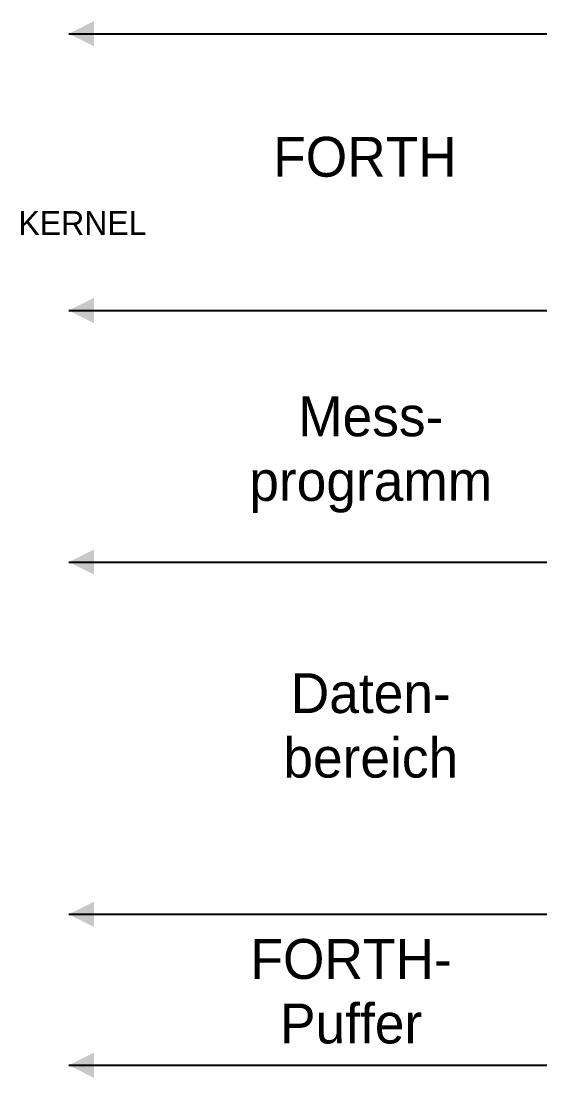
# Model space of a CAD drawing. Extents: x -1.8 to 9.8, y 0.3 to 8.8.
# Drawn here: x 5.62 to 9.8, y 0.3 to 8.7 of the extents above; entities that cross this region are included whole.
import ezdxf
from ezdxf.enums import TextEntityAlignment as Align

# ---------------------------------------------------------------- set-up
doc = ezdxf.new("R2010")
doc.units = 0
doc.layers.get('0').update_dxf_attribs({"linetype": 'CONTINUOUS'})

msp = doc.modelspace()

# ---------------------------------------------------------------- linework, layer by layer
at = {"color": 0}
for p, q in [((6, 8.6), (9.8, 8.6)), ((6, 6.4), (9.8, 6.4)), ((6, 4.4), (9.8, 4.4)), ((6, 1.6), (9.8, 1.6)), ((6, 0.4), (9.8, 0.4))]:
    msp.add_line(p, q, dxfattribs=at)
for points in [[(6, 8.6), (6.2, 8.6), (6.1988, 8.7)], [(6, 8.6), (6.2, 8.6), (6.1988, 8.5)], [(6, 6.4), (6.2, 6.4), (6.1988, 6.5)], [(6, 6.4), (6.2, 6.4), (6.1988, 6.3)], [(6, 4.4), (6.2, 4.4), (6.1988, 4.5)], [(6, 4.4), (6.2, 4.4), (6.1988, 4.3)], [(6, 1.6), (6.2, 1.6), (6.1988, 1.7)], [(6, 1.6), (6.2, 1.6), (6.1988, 1.5)], [(6, 0.4), (6.2, 0.4), (6.1988, 0.5)], [(6, 0.4), (6.2, 0.4), (6.1988, 0.3)]]:
    msp.add_solid(points, dxfattribs=at)

# ---------------------------------------------------------------- texts
for s, p in [('FORTH', (8.3539, 7.4634)), ('Mess-', (8.4, 5.4)), ('programm', (8.4, 4.8869)), ('Daten-', (8.4, 3.2)), ('bereich', (8.4, 2.6869)), ('FORTH-', (8.2438, 1.0867)), ('Puffer', (8.2438, 0.5736))]:
    msp.add_text(s, height=0.3169, dxfattribs=at).set_placement(p, align=Align.CENTER)
msp.add_text('KERNEL', height=0.19014, dxfattribs=at).set_placement((5.6, 7))

doc.saveas('drawing.dxf')
